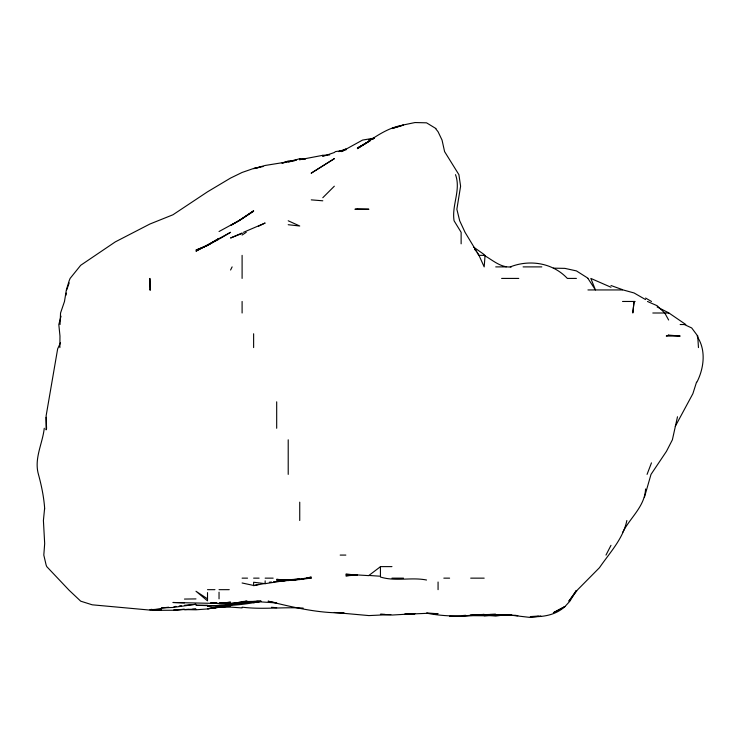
<?xml version="1.0" encoding="UTF-8"?>
<svg xmlns="http://www.w3.org/2000/svg" width="740" height="740" viewBox="0 0 740 740"><rect width="100%" height="100%" fill="white"/><g stroke="black" fill="none" stroke-linecap="round" stroke-linejoin="round"><path stroke-width="1.11" d="M59.866 347.587L59.977 336.053L58.812 324.527L61.022 316.147M60.051 324.527L60.55 313.002L64.491 301.467L66.35 289.941L69.181 280.747L70.115 278.416L80.706 265.281L115.292 241.888L149.878 224.035L172.929 214.785L207.515 191.817L230.575 178.062L242.1 172.457L253.626 168.452L263.061 166.528M44.548 508.972L43.41 520.498L44.678 543.558L43.808 555.083L46.12 564.999L46.759 566.618L69.181 590.317L80.706 601.176L92.232 604.811L149.878 610.084L161.403 608.983L149.878 609.769L161.403 610.176L151.025 609.427M634.051 302.003L632.811 313.002L634.051 301.467L634.051 302.003L635.087 301.467L622.525 301.467M66.026 295.186L66.285 293.086M44.261 428.275C42.541 443.741 33.929 458.569 38.443 474.386C41.532 485.708 43.919 497.243 44.696 508.972M46.12 415.843L57.655 348.855L60.477 342.777M645.576 488.983C644.79 506.465 630.304 517.501 622.867 532.032M677.498 416.75L672.383 439.81L666.462 451.335L651.015 474.386L644.364 497.447M626.854 520.498C623.135 538.85 609.677 552.734 599.465 567.7L577.718 589.669L568.857 601.195L576.414 590.409L569.883 601.195L564.879 606.634L553.354 612.729L564.879 606.56C555.601 615.255 542.531 617.271 530.303 616.596L538.369 616.059M696.534 382.164L692.871 393.699L675.269 426.36M66.692 289.941L69.181 282.911M647.065 474.386L651.468 462.861M696.913 382.164C703.897 368.418 706.228 350.519 697.505 337.014M230.575 270.017L232.12 266.89M605.986 555.083L610.99 545.324M322.797 197.719L334.323 186.193M242.1 235.061L246.254 232.304M253.626 211.288L238.761 220.779L219.04 231.518M367.947 142.034L357.383 148.648C372.017 139.49 385.836 127.715 403.494 125.115L391.96 128.547L403.494 124.931L415.02 122.544L426.545 122.831L435.934 128.547M238.706 220.779L253.626 210.798L242.1 218.818L230.575 225.506L238.946 220.779M219.04 239.205L195.989 251.165L230.575 232.304L220.002 238.622M368.909 141.433L357.383 148.019L367.947 142.089M368.909 141.553L370.629 140.572M345.848 149.258L341.612 151.608L362.535 140.082L374.144 138.13L368.909 139.786L373.099 138.99M208.282 245.107L219.04 238.382L207.515 245.319M258.427 226.274L265.151 223.008L243.497 232.304M242.1 232.989L230.575 238.003L242.1 233.433M207.515 245.292L195.989 250.092L207.515 245.523M322.797 156.445L334.323 152.523L335.405 151.608L343.758 150.359M374.144 138.315L368.909 140.082L374.144 138.352M305.5 159.137L299.737 158.702L288.212 161.968L294.502 160.784M510.286 266.89C529.757 259.213 552.771 262.876 567.349 278.416L576.414 278.416M258.871 584.313L253.626 585.654L265.151 583.398M259.916 167.258L253.626 168.646L265.151 165.464L287.12 161.931M287.175 162.005L281.996 163.133L288.212 161.024L296.592 160.127M341.76 150.942L338.689 151.608L345.848 148.999L345.848 150.044M329.707 154.91L322.797 155.317L299.737 159.71M306.129 578.144L311.262 577.098L299.737 579.596L288.212 579.781L311.262 578.236L302.04 578.874M254.588 601.712L257.354 601.195M242.1 582.981L253.626 585.46L253.626 582.241L265.151 583.666L290.311 579.79M260.693 601.38L253.626 602.684L261.202 601.195C244.737 604.765 227.8 606.171 210.974 605.699M210.66 602.674C222.731 604.978 234.904 603.174 246.873 601.195M219.04 603.683L230.575 603.646L247.105 601.195M301.874 578.782L305.065 578.301M259.897 601.195L230.575 604.7L242.1 603.47M208.56 608.576L219.04 607.077L207.515 608.946L195.989 609.797L184.464 609.603L189.07 609.409M540.774 615.976L530.303 617.456L507.242 614.746L511.433 615.088M243.146 603.322L247.336 602.749M249.436 602.462L252.581 602.027M506.197 614.626L495.717 616.078L487.327 615.319M173.983 606.661L176.074 606.384M179.219 605.977L181.319 605.699M210.66 605.672L207.515 606.079L211.705 605.699M219.04 607.299L230.575 605.792L207.515 608.724L230.575 605.986L219.04 607.244L230.575 607.115L242.1 607.919M269.351 582.232L271.441 582.001M273.541 581.77L299.737 579.337L276.686 581.427L288.212 579.966L276.686 581.002L288.212 580.225L276.686 579.337L288.212 580.595L299.737 579.106L294.502 579.457M350.039 575.387L345.848 575.84L357.383 574.989L345.848 574.231L368.909 575.637M352.138 575.165L357.383 574.601M168.738 607.226L161.403 607.966L172.929 607.466L195.989 604.275L184.464 605.292M219.04 603.313L230.575 602.823L219.04 603.322L230.575 602.184L219.04 603.498L172.929 602.49L184.464 602.897M489.954 614.468L495.717 614.32L472.657 614.959L484.182 614.404C464.914 616.596 445.656 616.91 426.545 613.136L438.071 613.673L426.545 613.349L404.641 614.283M472.657 615.116L461.131 616.207L449.606 616.263M506.197 614.57L484.182 615.754L463.434 615.597M246.106 601.278L242.1 601.583L253.626 601.416L276.686 602.943L268.074 601.195C292.892 607.188 318.006 613.331 343.665 612.859M390.812 614.561L368.909 615.587L334.323 612.48M463.434 615.467L465.738 615.319M470.353 615.005L486.495 614.561M174.085 609.862L184.464 609.307L172.929 610.26L161.403 610.297L150.923 609.436M404.641 614.237L415.02 613.719L391.96 615.042L380.434 614.293L385.05 614.366M511.359 266.89C501.147 268.084 492.479 260.027 484.182 255.356M258.852 601.25L253.626 601.5L260.387 601.241M303.197 608.104C282.828 606.837 262.367 609.751 242.1 607.152M517.621 615.615L507.242 614.94L484.182 615.754M507.242 614.94L493.404 615.319M192.529 609.27L195.989 609.122L174.085 609.927M184.464 599.067L195.989 598.91M495.717 266.89L506.363 266.89M523.087 266.89L541.828 266.89M501.618 278.416L518.768 278.416M587.939 278.416L595.46 289.941L590.825 278.416L610.99 287.25M150.396 289.941L149.878 289.941L149.878 278.416L150.396 289.941L149.878 289.692M587.939 289.941L622.525 289.941M652.8 313.002L668.636 313.002M680.162 324.527L684.287 324.527L691.687 327.94L697.737 336.053L698.458 347.587M697.052 336.053L697.737 336.053M340.178 555.083L345.848 555.083M380.545 566.618L391.96 566.618M242.1 578.144L247.549 578.144M253.626 578.144L259.102 578.144M265.151 578.144L273.162 578.144M391.96 578.144L403.494 578.144M443.824 578.144L449.606 578.144M470.686 578.144L484.182 578.144M207.515 589.669L214.952 589.669M219.04 589.669L229.233 589.669M207.515 605.274L195.989 605.283L219.04 606.005L230.575 604.996L215.581 605.681M553.354 268.157L564.879 268.38L576.414 270.896L587.939 278.194M223.656 603.47L230.575 603.627M341.233 612.729L343.998 612.887M311.262 199.865L322.797 200.799M514.577 615.347L517.723 615.606M271.441 607.281L276.686 607.716M211.705 602.702L216.95 603.146L214.85 602.785M288.212 224.72L299.737 226.005L288.212 220.779M213.804 602.73L216.95 603.091M426.545 580.012C411.292 576.969 395.595 581.742 380.434 577.024M623.117 289.941L634.051 292.957L645.576 299.589M610.99 285.52L622.525 289.664M647.472 301.467L657.101 305.703L664.751 313.002L668.636 320.013M657.101 306.933L668.636 312.798M645.576 298.044L651.505 301.467M685.795 324.527L668.96 313.002M207.515 598.836L195.989 591.269L207.515 600.862L207.515 592.62M473.545 247.058L484.182 254.56M435.546 128.547L438.071 131.748L442.048 140.082L444.592 151.608L458.911 174.668L460.595 186.193L456.858 209.244L459.688 220.779L465.044 232.304L478.984 255.356L484.182 266.89L485.07 255.356L478.984 255.356L477.087 252.682M474.553 249.112L475.82 250.897M455.516 174.668C461.15 190.004 451.567 205.193 454.073 220.779L461.131 232.304L461.131 243.83M438.071 582.01L438.071 589.669M322.797 155.317L322.797 155.899M299.737 158.702L299.737 159.794M299.737 502.164L299.737 520.498M288.212 439.81L288.212 474.386M276.686 401.811L276.686 428.275M265.151 580.854L265.151 583.666M253.626 333.759L253.626 347.587M242.1 255.356L242.1 278.416M242.1 301.467L242.1 313.002M219.04 592.194L219.04 598.845M46.565 428.275L46.12 429.848L46.12 416.75L46.565 428.275M380.434 566.701L368.909 575.452L380.434 576.238L380.434 566.701M334.323 158.674L311.262 173.132L334.323 158.674M668.636 335.109L666.278 336.053L680.162 336.053L668.636 335.109M357.383 208.967L354.923 209.244L368.909 209.244L357.383 208.967"/></g></svg>
